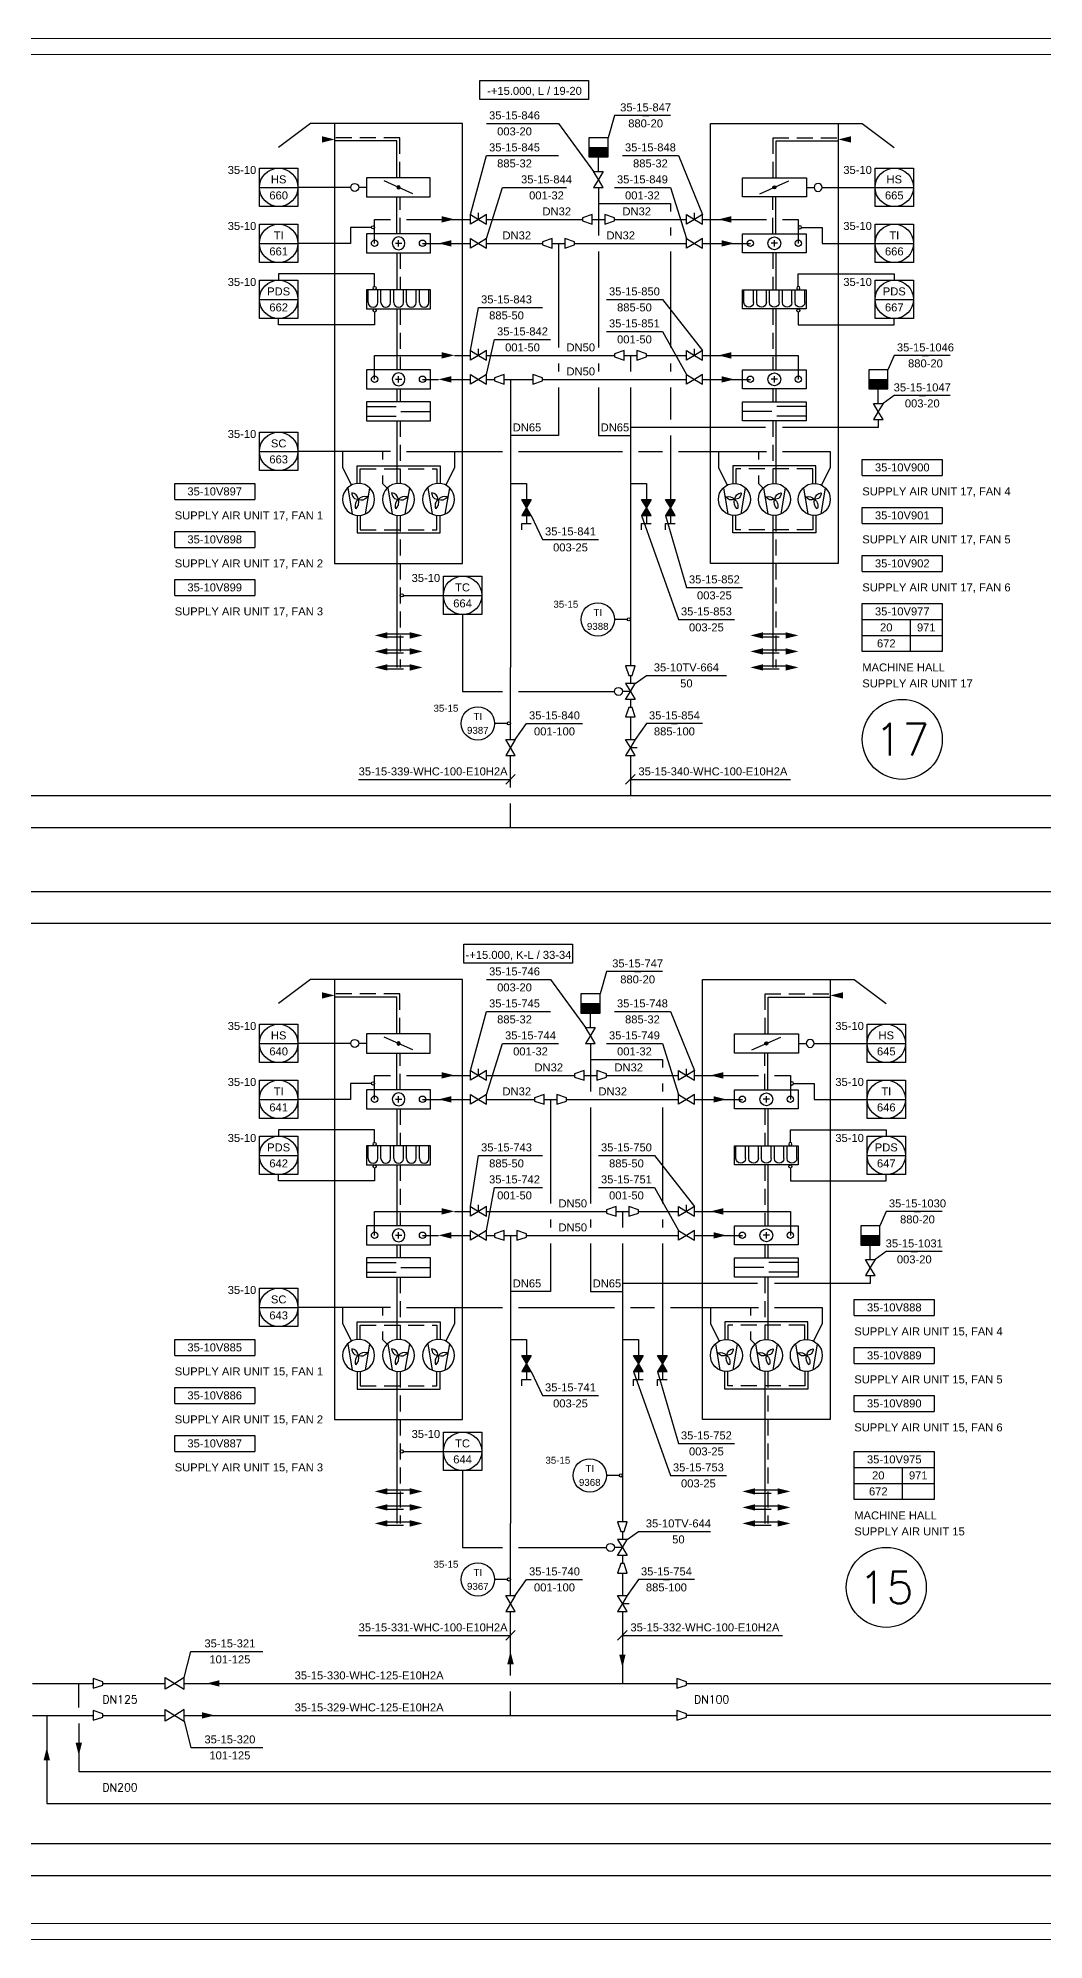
# Model space of a CAD drawing. Header units: millimetres. Extents: x 278 to 9444, y -5 to 599.
# Drawn here: x 5640 to 5954, y 0 to 594 of the extents above; entities that cross this region are included whole.
import ezdxf
from ezdxf.enums import TextEntityAlignment as Align

# ---------------------------------------------------------------- set-up
doc = ezdxf.new("R2010")
doc.units = ezdxf.units.MM
doc.header["$LTSCALE"] = 10
doc.header["$MEASUREMENT"] = 0
doc.linetypes.add('DASHED', pattern=[0.75, 0.5, -0.25])
for name, color, linetype in [('P-A-SHEET', 3, 'Continuous'), ('P-AIR', 7, 'Continuous'), ('P-CVPOS', 7, 'Continuous'), ('P-FAN_POS', 7, 'Continuous'), ('P-FITTINGS', 7, 'Continuous'), ('P-HEATING_WATER', 3, 'Continuous'), ('P-INSTRPOS', 7, 'Continuous'), ('P-INSTRPOS_TEXTS', 7, 'Continuous'), ('P-INSTRU', 7, 'Continuous'), ('P-LINEPOS', 7, 'Continuous'), ('P-OTHER', 7, 'Continuous'), ('P-PUMP_POS', 7, 'Continuous'), ('P-PUMPS', 7, 'Continuous'), ('P-SYMB', 7, 'Continuous'), ('P-TEXT', 7, 'Continuous'), ('P-UNIT', 7, 'Continuous'), ('P-VALVEPOS', 7, 'Continuous'), ('P-VENTS', 7, 'Continuous'), ('P-WATER', 3, 'Continuous')]:
    doc.layers.add(name, color=color, linetype=linetype)
doc.styles.add('ARIAL', font='arial.ttf')
doc.styles.add('ROMANS', font='ROMANS.SHX')

# ---------------------------------------------------------------- blocks, each defined once
blk = doc.blocks.new('P7A5102')
at = {"color": 0, "linetype": 'ByBlock'}
for p, q in [((3, 10), (-3, 10)), ((-3, 10), (-3, -10)), ((3, -10), (3, 10)), ((-1, 0), (1, 0)), ((0, 1), (0, -1)), ((-3, -10), (3, -10))]:
    blk.add_line(p, q, dxfattribs=at)
for start, end in [(90, 270), (270, 90)]:
    blk.add_arc((0, 0), 2, start, end, dxfattribs=at)
blk = doc.blocks.new('P7A5222')
at = {"color": 0, "linetype": 'ByBlock'}
for p, q in [((-1.5, 10), (-1.5, 0.77)), ((1.5, 10), (1.5, 0.77)), ((0, -0.74), (0, -10))]:
    blk.add_line(p, q, dxfattribs=at)
blk.add_lwpolyline([(-3, 10), (-3, -10), (3, -10), (3, 10)], close=True, dxfattribs=at)
blk = doc.blocks.new('P7A0214')
at = {"color": 0, "linetype": 'ByBlock'}
for p, q in [((-3.6, 3.4), (4.6, 2)), ((-3.6, -3.4), (4.6, -2))]:
    blk.add_line(p, q, dxfattribs=at)
blk.add_lwpolyline([(0, 5, 1), (0, -5, 1)], format="xyb", close=True, dxfattribs=at)
for centre, radius, start, end in [((1.93, 2), 2.83, 164.98288, 226.8997), ((-2.2, 0.83), 2.38, 337.75098, 53.61565), ((0.88, -2.55), 2.64, 39.79777, 109.4011), ((0.4, -2.57), 2.53, 99.09028, 170.90972), ((-2, -0.17), 2, 267.13759, 2.86241), ((2, 1.33), 2.44, 214.99202, 292.24902)]:
    blk.add_arc(centre, radius, start, end, dxfattribs=at)
blk = doc.blocks.new('P7A5202')
at = {"linetype": 'Continuous'}
h = blk.add_hatch(color=0, dxfattribs=at)
edge = h.paths.add_edge_path()
edge.add_arc((0, 0), 0.5, 270, 450)
edge.add_arc((0, 0), 0.5, 90, 270)
at = {"color": 0, "linetype": 'ByBlock'}
blk.add_line((-2, -4.5), (2, 4.5), dxfattribs=at)
blk.add_lwpolyline([(3, -9.92), (3, 10.08), (-3, 10.08), (-3, -9.92)], close=True, dxfattribs=at)
at = {"color": 0, "linetype": 'Continuous'}
for start, end in [(90, 270), (270, 90)]:
    blk.add_arc((0, 0), 0.5, start, end, dxfattribs=at)
blk = doc.blocks.new('P7A5106')
at = {"color": 0, "linetype": 'ByBlock'}
for p, q in [((3, 10), (-3, 10)), ((-3, 10), (-3, -10)), ((-1, 9.5), (3, 9.5)), ((-1, 6.5), (3, 6.5)), ((3, -10), (3, 10)), ((-1, 5.5), (3, 5.5)), ((-1, 2.5), (3, 2.5)), ((-1, 1.5), (3, 1.5)), ((-1, -1.5), (3, -1.5)), ((-1, -2.5), (3, -2.5)), ((-1, -5.5), (3, -5.5)), ((-3, -10), (3, -10)), ((-1, -6.5), (3, -6.5)), ((-1, -9.5), (3, -9.5))]:
    blk.add_line(p, q, dxfattribs=at)
for centre in [(-1, 8), (-1, 4), (-1, 0), (-1, -4), (-1, -8)]:
    blk.add_arc(centre, 1.5, 90, 270, dxfattribs=at)
blk = doc.blocks.new('P7A1305')
at = {"color": 0, "linetype": 'ByBlock'}
blk.add_solid([(-4, -1), (-4, 1), (0, 0)], dxfattribs=at)
blk = doc.blocks.new('P7A1210')
at = {"color": 0, "linetype": 'ByBlock'}
blk.add_lwpolyline([(-3, 1.5), (-3, -1.5), (0, -0.5), (0, 0.5)], close=True, dxfattribs=at)
blk = doc.blocks.new('P7A1100')
at = {"color": 0, "linetype": 'ByBlock'}
for points in [[(-3, -1.8), (-3, 1.8), (0, 0)], [(3, -1.8), (3, 1.8), (0, 0)]]:
    blk.add_lwpolyline(points, close=True, dxfattribs=at)
blk = doc.blocks.new('CVR4349')
at = {"color": 0, "linetype": 'Continuous'}
blk.add_lwpolyline([(-1.5, 4.5, -1), (1.5, 4.5, -1), (-1.5, 4.5)], format="xyb", close=True, dxfattribs=at)
blk.add_lwpolyline([(0, 0), (0, 3)], dxfattribs=at)
at = {"layer": 'P-VENTS', "color": 0, "linetype": 'Continuous'}
for points in [[(-3, -1.8), (-3, 1.8), (0, 0)], [(3, -1.8), (3, 1.8), (0, 0)]]:
    blk.add_lwpolyline(points, close=True, dxfattribs=at)
blk = doc.blocks.new('P7A1172')
at = {"color": 0, "linetype": 'ByBlock'}
blk.add_line((0, 0), (0, 2.5), dxfattribs=at)
for points in [[(-3, 1.8), (0, 0), (-3, -1.8)], [(0, 0), (3, -1.8), (3, 1.8)]]:
    blk.add_lwpolyline(points, close=True, dxfattribs=at)
blk = doc.blocks.new('P7A1208')
at = {"color": 0, "linetype": 'ByBlock'}
for p, q in [((-3, 0), (-3, -3)), ((3, -3), (3, 0)), ((-3, -3), (3, -3))]:
    blk.add_line(p, q, dxfattribs=at)
blk.add_lwpolyline([(3, 3), (-3, 3), (-3, 0), (3, 0)], close=True, dxfattribs=at)
blk.add_solid([(-3, 0), (3, 0), (-3, -3), (3, -3)], dxfattribs=at)
blk = doc.blocks.new('PRR4AF3')
h = blk.add_hatch(color=0)
h.dxf.hatch_style = 1
h.paths.add_polyline_path([(-3, -1.8), (-3, 1.8), (0, 0)])
h.paths.add_polyline_path([(3, -1.8), (3, 1.8), (0, 0)])
at = {"layer": 'P-VENTS', "color": 0, "linetype": 'Continuous'}
for points in [[(-3, -1.8), (-3, 1.8), (0, 0)], [(3, -1.8), (3, 1.8), (0, 0)]]:
    blk.add_lwpolyline(points, close=True, dxfattribs=at)
blk = doc.blocks.new('P7A1212')
at = {"color": 0, "linetype": 'ByBlock'}
for p, q in [((0, -1.5), (0, 1.5)), ((2, -1.5), (0, -1.5))]:
    blk.add_line(p, q, dxfattribs=at)
blk = doc.blocks.new('PPI_1204A')
at = {"color": 0, "linetype": 'ByBlock'}
for p, q in [((-6, -6), (-6, 6)), ((-6, 6), (6, 6)), ((6, 6), (6, -6)), ((-6, 0), (6, 0)), ((6, -6), (-6, -6))]:
    blk.add_line(p, q, dxfattribs=at)
blk.add_circle((0, 0), 6, dxfattribs=at)
blk = doc.blocks.new('PPI_0101B')
at = {"color": 0, "linetype": 'ByBlock'}
blk.add_line((0, 1), (0, 5), dxfattribs=at)
blk.add_circle((0, 0.5), 0.5, dxfattribs=at)
blk = doc.blocks.new('PPI_0900A')
at = {"color": 0, "linetype": 'ByBlock'}
blk.add_line((-1, 0), (1, 0), dxfattribs=at)
blk = doc.blocks.new('PPI_1200A')
at = {"color": 0, "linetype": 'ByBlock'}
blk.add_circle((0, 0), 6, dxfattribs=at)
blk = doc.blocks.new('PPI_1000A')
at = {"color": 0, "linetype": 'ByBlock'}
blk.add_line((-1, 0), (1, 0), dxfattribs=at)
blk = doc.blocks.new('PPI_1100A')
at = {"color": 0, "linetype": 'ByBlock'}
blk.add_line((0, 0), (2, 0), dxfattribs=at)
blk = doc.blocks.new('P7A1304')
at = {"color": 0, "linetype": 'ByBlock'}
blk.add_line((1.5, 1.5), (-1.5, -1.5), dxfattribs=at)
blk = doc.blocks.new('PPI_0601A-25')
at = {"color": 0, "linetype": 'ByBlock'}
for p, q in [((0, 0), (25, 0)), ((0, -15), (0, 0)), ((25, 0), (25, -15)), ((0, -5), (25, -5)), ((15, -5), (15, -15)), ((0, -10), (25, -10)), ((25, -15), (0, -15))]:
    blk.add_line(p, q, dxfattribs=at)
blk = doc.blocks.new('PPI_060AA-25')
at = {"color": 0, "linetype": 'ByBlock'}
for p, q in [((0, -5), (0, 0)), ((0, 0), (25, 0)), ((25, 0), (25, -5)), ((0, -5), (25, -5))]:
    blk.add_line(p, q, dxfattribs=at)

msp = doc.modelspace()

# ---------------------------------------------------------------- linework, layer by layer
at = {"layer": 'P-A-SHEET', "color": 7, "const_width": 0.35}
for points in [[(282.5, 0), (9438.5, 0), (9438.5, 594), (282.5, 594)], [(287.5, 5), (9433.5, 5), (9433.5, 589), (287.5, 589)]]:
    msp.add_lwpolyline(points, close=True, dxfattribs=at)
at = {"layer": 'P-AIR', "linetype": 'DASHED'}
for points in [[(5752.92, 550.5), (5752.92, 563), (5732.5, 563)], [(5869.58, 550.5), (5869.58, 563), (5890, 563)], [(5753, 533), (5753, 544.5)], [(5869.5, 533), (5869.5, 544.5)], [(5753, 527.04), (5753, 515.54)], [(5869.5, 527.04), (5869.5, 515.54)], [(5753, 509.54), (5753, 490.54)], [(5869.5, 509.54), (5869.5, 490.54)], [(5753, 484.54), (5753, 480.5)], [(5869.5, 484.54), (5869.5, 480.5)], [(5753, 474.5), (5753, 454.97)], [(5869.5, 474.5), (5869.5, 454.97)], [(5740.5, 455), (5740.5, 459.5), (5764.5, 459.5), (5764.5, 455)], [(5882, 455), (5882, 459.5), (5858, 459.5), (5858, 455)], [(5740.5, 445), (5740.5, 440.5), (5764.5, 440.5), (5764.5, 445)], [(5753, 445), (5753, 397.5)], [(5882, 445), (5882, 440.5), (5858, 440.5), (5858, 445)], [(5870.5, 445), (5870.5, 397.5)], [(5749, 407), (5756, 407)], [(5866.5, 407), (5873.5, 407)], [(5749, 402), (5756, 402)], [(5866.5, 402), (5873.5, 402)], [(5749, 397), (5756, 397)], [(5866.5, 397), (5873.5, 397)], [(5752.92, 283), (5752.92, 295.5), (5732.5, 295.5)], [(5867.08, 283), (5867.08, 295.5), (5887.5, 295.5)], [(5753, 265.5), (5753, 277)], [(5867, 265.5), (5867, 277)], [(5753, 259.54), (5753, 248.04)], [(5867, 259.54), (5867, 248.04)], [(5753, 242.04), (5753, 223.04)], [(5867, 242.04), (5867, 223.04)], [(5753, 217.04), (5753, 213)], [(5867, 217.04), (5867, 213)], [(5753, 207), (5753, 187.47)], [(5867, 207), (5867, 187.47)], [(5740.5, 187.5), (5740.5, 192), (5764.5, 192), (5764.5, 187.5)], [(5879.5, 187.5), (5879.5, 192), (5855.5, 192), (5855.5, 187.5)], [(5740.5, 177.5), (5740.5, 173), (5764.5, 173), (5764.5, 177.5)], [(5753, 177.5), (5753, 130)], [(5879.5, 177.5), (5879.5, 173), (5855.5, 173), (5855.5, 177.5)], [(5868, 177.5), (5868, 130)], [(5749, 139.5), (5756, 139.5)], [(5864, 139.5), (5871, 139.5)], [(5749, 134.5), (5756, 134.5)], [(5864, 134.5), (5871, 134.5)], [(5749, 129.5), (5756, 129.5)], [(5864, 129.5), (5871, 129.5)]]:
    msp.add_lwpolyline(points, dxfattribs=at)
at = {"layer": 'P-AIR'}
for points in [[(5751.92, 550.5), (5751.92, 562), (5732.5, 562)], [(5870.58, 550.5), (5870.58, 562), (5890, 562)], [(5752, 533), (5752, 544.5)], [(5870.5, 533), (5870.5, 544.5)], [(5752, 527.04), (5752, 515.54)], [(5870.5, 527.04), (5870.5, 515.54)], [(5752, 509.54), (5752, 490.54)], [(5870.5, 509.54), (5870.5, 490.54)], [(5752, 484.54), (5752, 480.5)], [(5870.5, 484.54), (5870.5, 480.5)], [(5752, 474.5), (5752, 454.97)], [(5870.5, 474.5), (5870.5, 454.97)], [(5739.5, 455), (5739.5, 460.5), (5765.5, 460.5), (5765.5, 455)], [(5883, 455), (5883, 460.5), (5857, 460.5), (5857, 455)], [(5739.5, 445), (5739.5, 439.5), (5765.5, 439.5), (5765.5, 445)], [(5752, 445), (5752, 397.5)], [(5883, 445), (5883, 439.5), (5857, 439.5), (5857, 445)], [(5869.5, 445), (5869.5, 397.5)], [(5749, 408), (5756, 408)], [(5866.5, 408), (5873.5, 408)], [(5749, 403), (5756, 403)], [(5866.5, 403), (5873.5, 403)], [(5749, 398), (5756, 398)], [(5866.5, 398), (5873.5, 398)], [(5751.92, 283), (5751.92, 294.5), (5732.5, 294.5)], [(5868.08, 283), (5868.08, 294.5), (5887.5, 294.5)], [(5752, 265.5), (5752, 277)], [(5868, 265.5), (5868, 277)], [(5752, 259.54), (5752, 248.04)], [(5868, 259.54), (5868, 248.04)], [(5752, 242.04), (5752, 223.04)], [(5868, 242.04), (5868, 223.04)], [(5752, 217.04), (5752, 213)], [(5868, 217.04), (5868, 213)], [(5752, 207), (5752, 187.47)], [(5868, 207), (5868, 187.47)], [(5739.5, 187.5), (5739.5, 193), (5765.5, 193), (5765.5, 187.5)], [(5880.5, 187.5), (5880.5, 193), (5854.5, 193), (5854.5, 187.5)], [(5739.5, 177.5), (5739.5, 172), (5765.5, 172), (5765.5, 177.5)], [(5752, 177.5), (5752, 130)], [(5880.5, 177.5), (5880.5, 172), (5854.5, 172), (5854.5, 177.5)], [(5867, 177.5), (5867, 130)], [(5749, 140.5), (5756, 140.5)], [(5864, 140.5), (5871, 140.5)], [(5749, 135.5), (5756, 135.5)], [(5864, 135.5), (5871, 135.5)], [(5749, 130.5), (5756, 130.5)], [(5864, 130.5), (5871, 130.5)]]:
    msp.add_lwpolyline(points, dxfattribs=at)
at = {"layer": 'P-CVPOS'}
for points in [[(5826.5, 392.5), (5830, 395), (5855, 395)], [(5824, 125), (5827.5, 127.5), (5850, 127.5)]]:
    msp.add_lwpolyline(points, dxfattribs=at)
at = {"layer": 'P-HEATING_WATER'}
for points in [[(5815, 552.5), (5815, 557.5)], [(5902.5, 480), (5902.5, 485)], [(5812.5, 285), (5812.5, 290)], [(5900, 212.5), (5900, 217.5)]]:
    msp.add_lwpolyline(points, dxfattribs=at)
at = {"layer": 'P-INSTRPOS'}
for points in [[(5737.5, 547.5), (5721, 547.5)], [(5885, 547.5), (5901.5, 547.5)], [(5740, 535), (5737.5, 535), (5737.5, 530), (5721, 530)], [(5882.5, 535), (5885, 535), (5885, 530), (5901.5, 530)], [(5745, 520.54), (5715, 520.54), (5715, 518.5)], [(5877.5, 520.54), (5907.5, 520.54), (5907.5, 518.5)], [(5745, 504.54), (5715, 504.54), (5715, 506.5)], [(5877.5, 504.54), (5907.5, 504.54), (5907.5, 506.5)], [(5750, 465), (5721, 465)], [(5757.5, 420), (5766.5, 420)], [(5772.5, 414), (5772.5, 390), (5785, 390)], [(5737.5, 280), (5721, 280)], [(5882.5, 280), (5899, 280)], [(5740, 267.5), (5737.5, 267.5), (5737.5, 262.5), (5721, 262.5)], [(5880, 267.5), (5882.5, 267.5), (5882.5, 262.5), (5899, 262.5)], [(5745, 253.04), (5715, 253.04), (5715, 251)], [(5875, 253.04), (5905, 253.04), (5905, 251)], [(5745, 237.04), (5715, 237.04), (5715, 239)], [(5875, 237.04), (5905, 237.04), (5905, 239)], [(5750, 197.5), (5721, 197.5)], [(5757.5, 152.5), (5766.5, 152.5)], [(5772.5, 146.5), (5772.5, 122.5), (5785, 122.5)]]:
    msp.add_lwpolyline(points, dxfattribs=at)
at = {"layer": 'P-INSTRU'}
for centre in [(5745, 530.04), (5760, 530.04), (5862.5, 530.04), (5877.5, 530.04), (5745, 487.54), (5760, 487.54), (5862.5, 487.54), (5877.5, 487.54), (5745, 262.54), (5760, 262.54), (5860, 262.54), (5875, 262.54), (5745, 220.04), (5760, 220.04), (5860, 220.04), (5875, 220.04)]:
    msp.add_circle(centre, 1, dxfattribs=at)
at = {"layer": 'P-OTHER'}
for points in [[(5777.89, 580.93), (5811.93, 580.93), (5811.93, 575), (5777.89, 575), (5777.89, 580.93)], [(5780, 567.5), (5802.5, 567.5), (5813.5, 552.5)], [(5837.5, 570), (5820, 570), (5818, 563)], [(5822.5, 557.5), (5840, 557.5), (5847.5, 539)], [(5820, 547.5), (5837.5, 547.5), (5842.5, 531.5)], [(5817.5, 512.5), (5835, 512.5), (5847.5, 496.5)], [(5817.5, 502.5), (5835, 502.5), (5842.5, 489)], [(5925, 495), (5907.5, 495), (5905.5, 490.5)], [(5925, 482.5), (5907.5, 482.5), (5904, 480)], [(5735, 465), (5735, 460), (5737.76, 454.47)], [(5747.5, 465), (5747.5, 462.5)], [(5755, 465), (5770, 465), (5770, 460), (5767.24, 454.47)], [(5755, 465), (5785, 465)], [(5790, 465), (5822.5, 465)], [(5827.5, 465), (5835, 465)], [(5840, 465), (5867.5, 465)], [(5852.5, 465), (5852.5, 460), (5855.26, 454.47)], [(5865, 465), (5865, 462.5)], [(5872.5, 465), (5887.5, 465), (5887.5, 460), (5884.74, 454.47)], [(5747.5, 457.5), (5747.5, 455), (5748.96, 453.54)], [(5865, 457.5), (5865, 455), (5866.46, 453.54)], [(5790, 390), (5820, 390)], [(5847.5, 380), (5830, 380), (5826.5, 375)], [(5740, 362.5), (5787.5, 362.5)], [(5825, 362.5), (5875, 362.5)], [(5772.89, 311.04), (5806.93, 311.04), (5806.93, 305.11), (5772.89, 305.11), (5772.89, 311.04)], [(5780, 300), (5800, 300), (5811, 285)], [(5835, 302.5), (5817.5, 302.5), (5815.5, 295.5)], [(5820, 290), (5837.5, 290), (5845, 271.5)], [(5817.5, 280), (5835, 280), (5840, 264)], [(5815, 245), (5832.5, 245), (5845, 229)], [(5815, 235), (5832.5, 235), (5840, 221.5)], [(5922.5, 227.5), (5905, 227.5), (5903, 223)], [(5922.5, 215), (5905, 215), (5901.5, 212.5)], [(5735, 197.5), (5735, 192.5), (5737.76, 186.97)], [(5747.5, 197.5), (5747.5, 195)], [(5755, 197.5), (5770, 197.5), (5770, 192.5), (5767.24, 186.97)], [(5755, 197.5), (5785, 197.5)], [(5790, 197.5), (5820, 197.5)], [(5825, 197.5), (5832.5, 197.5)], [(5837.5, 197.5), (5865, 197.5)], [(5850, 197.5), (5850, 192.5), (5852.76, 186.97)], [(5862.5, 197.5), (5862.5, 195)], [(5870, 197.5), (5885, 197.5), (5885, 192.5), (5882.24, 186.97)], [(5747.5, 190), (5747.5, 187.5), (5748.96, 186.04)], [(5862.5, 190), (5862.5, 187.5), (5863.96, 186.04)], [(5790, 122.5), (5817.5, 122.5)], [(5845, 112.5), (5827.5, 112.5), (5824, 107.5)], [(5740, 95), (5787.5, 95)], [(5822.5, 95), (5872.5, 95)]]:
    msp.add_lwpolyline(points, dxfattribs=at)
at = {"layer": 'P-OTHER', "color": 0, "linetype": 'Continuous'}
for points in [[(5738.8, 546.25, -1), (5738.8, 548.75, -1), (5738.8, 546.25)], [(5883.7, 546.25, 1), (5883.7, 548.75, 1), (5883.7, 546.25)], [(5738.8, 278.75, -1), (5738.8, 281.25, -1), (5738.8, 278.75)], [(5881.2, 278.75, 1), (5881.2, 281.25, 1), (5881.2, 278.75)]]:
    msp.add_lwpolyline(points, format="xyb", close=True, dxfattribs=at)
for points in [[(5742.42, 547.5), (5740.05, 547.5)], [(5880.08, 547.5), (5882.45, 547.5)], [(5742.42, 280), (5740.05, 280)], [(5877.58, 280), (5879.95, 280)]]:
    msp.add_lwpolyline(points, dxfattribs=at)
at = {"layer": 'P-OTHER'}
for centre in [(5910, 375), (5905, 110)]:
    msp.add_circle(centre, 12.5, dxfattribs=at)
at = {"layer": 'P-UNIT'}
for points in [[(5732.5, 567.5), (5725, 567.5), (5715, 560)], [(5890, 567.5), (5897.5, 567.5), (5907.5, 560)], [(5732.5, 300), (5725, 300), (5715, 292.5)], [(5887.5, 300), (5895, 300), (5905, 292.5)]]:
    msp.add_lwpolyline(points, dxfattribs=at)
for points in [[(5772.5, 430), (5772.5, 567.5), (5732.5, 567.5), (5732.5, 430)], [(5850, 430), (5850, 567.5), (5890, 567.5), (5890, 430)], [(5772.5, 162.5), (5772.5, 300), (5732.5, 300), (5732.5, 162.5)], [(5847.5, 162.5), (5847.5, 300), (5887.5, 300), (5887.5, 162.5)]]:
    msp.add_lwpolyline(points, close=True, dxfattribs=at)
at = {"layer": 'P-VALVEPOS'}
for points in [[(5775, 539), (5780, 557.5), (5802.5, 557.5)], [(5780, 531.5), (5785, 547.5), (5805, 547.5)], [(5775, 496.5), (5777.5, 510), (5797.5, 510)], [(5780, 489), (5782.5, 500), (5800, 500)], [(5794, 445), (5797.5, 437.5), (5815, 437.5)], [(5828.5, 445), (5840, 412.5), (5857.5, 412.5)], [(5836, 445), (5842.5, 422.5), (5860, 422.5)], [(5789, 375), (5792.5, 380), (5810, 380)], [(5775, 271.5), (5780, 290), (5800, 290)], [(5780, 264), (5785, 280), (5802.5, 280)], [(5775, 229), (5777.5, 245), (5797.5, 245)], [(5780, 221.5), (5782.5, 235), (5797.5, 235)], [(5794, 177.5), (5797.5, 170), (5815, 170)], [(5826, 177.5), (5837.5, 145), (5855, 145)], [(5833.5, 177.5), (5840, 155), (5857.5, 155)], [(5789, 107.5), (5792.5, 112.5), (5810, 112.5)], [(5685.5, 81.8), (5687.5, 90), (5710, 90)], [(5685.5, 68.2), (5687.5, 60), (5710, 60)]]:
    msp.add_lwpolyline(points, dxfattribs=at)
at = {"layer": 'P-WATER'}
for points in [[(5815, 547.5), (5815, 537.5)], [(5815, 542.5), (5837.5, 542.5), (5837.5, 540)], [(5745, 530), (5745, 537.5), (5750, 537.5)], [(5755, 537.5), (5775, 537.5)], [(5780, 537.5), (5810, 537.5)], [(5813, 537.5), (5817, 537.5)], [(5815, 537.5), (5815, 532.5)], [(5820, 537.5), (5842.5, 537.5)], [(5837.5, 535), (5837.5, 532.5)], [(5847.5, 537.5), (5867.5, 537.5)], [(5872.5, 537.5), (5877.5, 537.5), (5877.5, 530)], [(5760, 530), (5775, 530)], [(5780, 530), (5797.5, 530)], [(5800.5, 530), (5804.5, 530)], [(5802.5, 530), (5802.5, 497.5)], [(5807.5, 530), (5842.5, 530)], [(5847.5, 530), (5862.5, 530)], [(5815, 527.5), (5815, 497.5)], [(5837.5, 527.5), (5837.5, 497.5)], [(5745, 487.5), (5745, 495), (5766, 495)], [(5770, 495), (5775, 495)], [(5780, 495), (5820, 495)], [(5823, 495), (5827, 495)], [(5825, 495), (5825, 490)], [(5830, 495), (5842.5, 495)], [(5847.5, 495), (5877.5, 495), (5877.5, 487.5)], [(5760, 487.5), (5765, 487.5)], [(5769, 487.5), (5775, 487.5)], [(5780, 487.5), (5782.5, 487.5)], [(5785.5, 487.5), (5794.5, 487.5)], [(5787.5, 487.5), (5787.5, 397.5)], [(5797.5, 487.5), (5842.5, 487.5)], [(5802.5, 492.5), (5802.5, 490)], [(5815, 492.5), (5815, 490)], [(5837.5, 492.5), (5837.5, 490)], [(5847.5, 487.5), (5862.5, 487.5)], [(5802.5, 485), (5802.5, 470)], [(5815, 485), (5815, 470)], [(5825, 485), (5825, 470)], [(5837.5, 485), (5837.5, 475)], [(5802.5, 470), (5787.5, 470)], [(5815, 470), (5825, 470)], [(5867.26, 472.5), (5825, 472.5)], [(5825, 470), (5825, 398)], [(5837.5, 470), (5837.5, 450)], [(5902.5, 475), (5902.5, 472.5), (5872.5, 472.5)], [(5787.5, 455), (5792.5, 455), (5792.5, 450)], [(5825, 455), (5830, 455), (5830, 450)], [(5792.5, 445), (5792.5, 442.5)], [(5830, 445), (5830, 442.5)], [(5837.5, 445), (5837.5, 442.5)], [(5787.5, 375), (5787.5, 397.5)], [(5825, 395), (5825, 392.5)], [(5825, 387.5), (5825, 385)], [(5825, 382), (5825, 375)], [(5787.5, 360), (5787.5, 370)], [(5825, 370), (5825, 357.5)], [(5468, 357.5), (6090, 357.5)], [(5787.5, 347.5), (5787.5, 355)], [(5468, 347.5), (6090, 347.5)], [(5017.5, 327.5), (6620, 327.5)], [(6620, 317.5), (5007.5, 317.5)], [(5812.5, 280), (5812.5, 270)], [(5812.5, 275), (5835, 275), (5835, 272.5)], [(5745, 262.5), (5745, 270), (5750, 270)], [(5755, 270), (5775, 270)], [(5780, 270), (5807.5, 270)], [(5810.5, 270), (5814.5, 270)], [(5812.5, 270), (5812.5, 265)], [(5817.5, 270), (5840, 270)], [(5835, 267.5), (5835, 265)], [(5845, 270), (5865, 270)], [(5870, 270), (5875, 270), (5875, 262.5)], [(5760, 262.5), (5775, 262.5)], [(5780, 262.5), (5795, 262.5)], [(5798, 262.5), (5802, 262.5)], [(5800, 262.5), (5800, 230)], [(5805, 262.5), (5840, 262.5)], [(5845, 262.5), (5860, 262.5)], [(5812.5, 260), (5812.5, 230)], [(5835, 260), (5835, 230)], [(5745, 220), (5745, 227.5), (5766, 227.5)], [(5770, 227.5), (5775, 227.5)], [(5780, 227.5), (5817.5, 227.5)], [(5820.5, 227.5), (5824.5, 227.5)], [(5822.5, 227.5), (5822.5, 222.5)], [(5827.5, 227.5), (5840, 227.5)], [(5845, 227.5), (5875, 227.5), (5875, 220)], [(5760, 220), (5765, 220)], [(5769, 220), (5775, 220)], [(5780, 220), (5782.5, 220)], [(5785.5, 220), (5789.5, 220)], [(5787.5, 220), (5787.5, 130)], [(5792.5, 220), (5840, 220)], [(5800, 225), (5800, 222.5)], [(5812.5, 225), (5812.5, 222.5)], [(5835, 225), (5835, 222.5)], [(5845, 220), (5860, 220)], [(5800, 217.5), (5800, 202.5)], [(5812.5, 217.5), (5812.5, 202.5)], [(5822.5, 217.5), (5822.5, 202.5)], [(5835, 217.5), (5835, 182.5)], [(5800, 202.5), (5787.5, 202.5)], [(5812.5, 202.5), (5822.5, 202.5)], [(5864.76, 205), (5822.5, 205)], [(5822.5, 202.5), (5822.5, 130.5)], [(5900, 207.5), (5900, 205), (5870, 205)], [(5787.5, 187.5), (5792.5, 187.5), (5792.5, 182.5)], [(5822.5, 187.5), (5827.5, 187.5), (5827.5, 182.5)], [(5792.5, 177.5), (5792.5, 175)], [(5827.5, 177.5), (5827.5, 175)], [(5835, 177.5), (5835, 175)], [(5787.5, 107.5), (5787.5, 130)], [(5822.5, 127.5), (5822.5, 125)], [(5822.5, 120), (5822.5, 117.5)], [(5652.5, 67.5), (5652.5, 52.5), (6290, 52.5), (6290, 117.5), (6455, 117.5)], [(5822.5, 114.5), (5822.5, 107.5)], [(5642.5, 70), (5642.5, 42.5), (6300, 42.5), (6300, 107.5), (6455, 107.5)], [(5787.5, 82.5), (5787.5, 102.5)], [(5822.5, 102.5), (5822.5, 80)], [(5842.5, 80), (6140, 80), (6140, 102.5)], [(3398, 20), (6805, 20), (6805, 88.7)], [(5638, 80), (5657, 80)], [(5652.5, 72.5), (5652.5, 77.5), (5652.5, 80)], [(5660, 80), (5670, 80)], [(5669, 80), (5679.5, 80)], [(5685.5, 80), (5839.5, 80)], [(5787.5, 70), (5787.5, 77.5)], [(6105, 77.5), (6105, 70), (5842.5, 70)], [(5638, 70), (5657, 70)], [(5660, 70), (5668.5, 70)], [(5662.5, 70), (5679.5, 70)], [(5685.5, 70), (5839.5, 70)], [(3398, 30), (6788.5, 30)]]:
    msp.add_lwpolyline(points, dxfattribs=at)

# ---------------------------------------------------------------- block references
at = {"layer": 'P-CVPOS', "color": 140}
for p in [(5842.5, 395), (5840, 127.5)]:
    msp.add_blockref('PPI_1000A', p, dxfattribs=at)
at = {"layer": 'P-FAN_POS', "color": 140}
for name, p in [('PPI_060AA-25', (5897.5, 462.5)), ('PPI_060AA-25', (5682.5, 455)), ('PPI_060AA-25', (5897.5, 447.5)), ('PPI_060AA-25', (5682.5, 440)), ('PPI_060AA-25', (5897.5, 432.5)), ('PPI_060AA-25', (5682.5, 425)), ('PPI_0601A-25', (5897.5, 417.5)), ('PPI_060AA-25', (5895, 200)), ('PPI_060AA-25', (5682.5, 187.5)), ('PPI_060AA-25', (5895, 185)), ('PPI_060AA-25', (5682.5, 172.5)), ('PPI_060AA-25', (5895, 170)), ('PPI_060AA-25', (5682.5, 157.5)), ('PPI_0601A-25', (5895, 152.5))]:
    msp.add_blockref(name, p, dxfattribs=at)
at = {"layer": 'P-FITTINGS'}
for p, rotation in [((5810, 537.5), 180), ((5797.5, 530), 180), ((5820, 495), 180), ((5782.5, 487.5), 180), ((5782.5, 487.5), 180), ((5825, 395), 270), ((5825, 385), 89.99999999999999), ((5807.5, 270), 180), ((5795, 262.5), 180), ((5817.5, 227.5), 180), ((5782.5, 220), 180), ((5782.5, 220), 180), ((5822.5, 127.5), 270), ((5822.5, 117.5), 89.99999999999999)]:
    msp.add_blockref('P7A1210', p, dxfattribs=dict(at, rotation=rotation))
for p in [(5820, 537.5), (5807.5, 530), (5830, 495), (5797.5, 487.5), (5797.5, 487.5), (5817.5, 270), (5805, 262.5), (5827.5, 227.5), (5792.5, 220), (5792.5, 220), (5660, 80), (5842.5, 80), (5660, 70), (5842.5, 70)]:
    msp.add_blockref('P7A1210', p, dxfattribs=at)
at = {"layer": 'P-INSTRPOS', "color": 140}
for p in [(5715, 547.5), (5907.5, 547.5), (5715, 530), (5907.5, 530), (5715, 512.5), (5907.5, 512.5), (5715, 465), (5772.5, 420), (5715, 280), (5905, 280), (5715, 262.5), (5905, 262.5), (5715, 245), (5905, 245), (5715, 197.5), (5772.5, 152.5)]:
    msp.add_blockref('PPI_1204A', p, dxfattribs=at)
at = {"layer": 'P-INSTRPOS', "color": 140, "xscale": 0.87, "yscale": 0.87, "zscale": 0.87}
for p in [(5814.78, 412.5), (5777.28, 380), (5812.28, 145), (5777.28, 112.5)]:
    msp.add_blockref('PPI_1200A', p, dxfattribs=at)
at = {"layer": 'P-INSTRU', "color": 140}
for p, rotation in [((5745, 535), 90), ((5745, 509.54), 180), ((5877.5, 509.54), 180), ((5753, 420), 270), ((5825, 412.5), 90), ((5787.5, 380), 90), ((5745, 267.5), 90), ((5745, 242.04), 180), ((5875, 242.04), 180), ((5753, 152.5), 270), ((5822.5, 145), 90), ((5787.5, 112.5), 90)]:
    msp.add_blockref('PPI_0101B', p, dxfattribs=dict(at, rotation=rotation))
at = {"layer": 'P-INSTRU', "color": 140, "xscale": -1, "rotation": 270}
for p in [(5877.5, 535), (5875, 267.5)]:
    msp.add_blockref('PPI_0101B', p, dxfattribs=at)
at = {"layer": 'P-INSTRU', "color": 140}
for p in [(5745, 515.54), (5745, 248.04)]:
    msp.add_blockref('PPI_0101B', p, dxfattribs=at)
at = {"layer": 'P-INSTRU', "color": 140, "xscale": -1}
for p in [(5877.5, 515.54), (5875, 248.04)]:
    msp.add_blockref('PPI_0101B', p, dxfattribs=at)
at = {"layer": 'P-LINEPOS', "color": 140}
for p in [(5740, 362.5), (5827.5, 362.5), (5740, 95), (5825, 95), (5720, 80), (5720, 70)]:
    msp.add_blockref('PPI_1100A', p, dxfattribs=at)
at = {"layer": 'P-PUMPS', "rotation": 270}
for p in [(5740, 450), (5752.5, 450), (5765, 450), (5740, 182.5), (5752.5, 182.5), (5765, 182.5)]:
    msp.add_blockref('P7A0214', p, dxfattribs=at)
at = {"layer": 'P-PUMPS', "xscale": -1}
for p, rotation in [((5857.5, 450), 89.99999999999999), ((5870, 450), 89.99999999999999), ((5882.5, 450), 89.99999999999999), ((5855, 182.5), 89.99999999999993), ((5867.5, 182.5), 89.99999999999993), ((5880, 182.5), 89.99999999999993)]:
    msp.add_blockref('P7A0214', p, dxfattribs=dict(at, rotation=rotation))
at = {"layer": 'P-SYMB'}
for name, p in [('P7A1305', (5732.5, 562.5)), ('P7A1208', (5815, 560)), ('P7A1305', (5770, 537.5)), ('P7A1305', (5770, 495)), ('P7A1208', (5902.5, 487.5)), ('P7A1305', (5760, 407.5)), ('P7A1305', (5877.5, 407.5)), ('P7A1305', (5760, 402.5)), ('P7A1305', (5760, 397.5)), ('P7A1305', (5877.5, 402.5)), ('P7A1305', (5877.5, 397.5)), ('P7A1304', (5787.5, 362.5)), ('P7A1304', (5825, 362.5)), ('P7A1305', (5732.5, 295)), ('P7A1208', (5812.5, 292.5)), ('P7A1305', (5770, 270)), ('P7A1305', (5770, 227.5)), ('P7A1208', (5900, 220)), ('P7A1305', (5760, 140)), ('P7A1305', (5875, 140)), ('P7A1305', (5760, 135)), ('P7A1305', (5760, 130)), ('P7A1305', (5875, 135)), ('P7A1305', (5875, 130)), ('P7A1304', (5787.5, 95)), ('P7A1304', (5822.5, 95)), ('P7A1305', (5695, 70))]:
    msp.add_blockref(name, p, dxfattribs=at)
at = {"layer": 'P-SYMB', "xscale": -1}
for p in [(5890, 562.5), (5852.5, 537.5), (5852.5, 495), (5887.5, 295), (5850, 270), (5850, 227.5)]:
    msp.add_blockref('P7A1305', p, dxfattribs=at)
at = {"layer": 'P-SYMB'}
for name, p, rotation in [('P7A5202', (5752.5, 547.5), 90), ('P7A5102', (5752.5, 530.04), 90), ('P7A1305', (5765, 530), 180), ('P7A5106', (5752.5, 512.54), 90), ('P7A5102', (5752.5, 487.54), 90), ('P7A1305', (5765, 487.5), 180), ('P7A5222', (5752.5, 477.5), 90), ('P7A1212', (5792.5, 442.5), 270), ('P7A1212', (5830, 442.5), 270), ('P7A1212', (5837.5, 442.5), 270), ('P7A1305', (5745, 407.5), 180), ('P7A1305', (5862.5, 407.5), 180), ('P7A1305', (5745, 402.5), 180), ('P7A1305', (5745, 397.5), 180), ('P7A1305', (5862.5, 402.5), 180), ('P7A1305', (5862.5, 397.5), 180), ('P7A5202', (5752.5, 280), 90), ('P7A5102', (5752.5, 262.54), 90), ('P7A1305', (5765, 262.5), 180), ('P7A5106', (5752.5, 245.04), 90), ('P7A5102', (5752.5, 220.04), 90), ('P7A1305', (5765, 220), 180), ('P7A5222', (5752.5, 210), 90), ('P7A1212', (5792.5, 175), 270), ('P7A1212', (5827.5, 175), 270), ('P7A1212', (5835, 175), 270), ('P7A1305', (5745, 140), 180), ('P7A1305', (5860, 140), 180), ('P7A1305', (5745, 135), 180), ('P7A1305', (5745, 130), 180), ('P7A1305', (5860, 135), 180), ('P7A1305', (5860, 130), 180), ('P7A1305', (5787.5, 90), 90), ('P7A1305', (5822.5, 85), 270), ('P7A1305', (5692.5, 80), 180), ('P7A1305', (5642.5, 60), 90), ('P7A1305', (5652.5, 57.5), 270)]:
    msp.add_blockref(name, p, dxfattribs=dict(at, rotation=rotation))
at = {"layer": 'P-SYMB', "xscale": -1}
for name, p, rotation in [('P7A5202', (5870, 547.5), 270), ('P7A1305', (5857.5, 530), 180), ('P7A5102', (5870, 530.04), 270), ('P7A5106', (5870, 512.54), 270), ('P7A1305', (5857.5, 487.5), 180), ('P7A5102', (5870, 487.54), 270), ('P7A5222', (5870, 477.5), 270), ('P7A5202', (5867.5, 280), 270), ('P7A1305', (5855, 262.5), 180), ('P7A5102', (5867.5, 262.54), 270), ('P7A5106', (5867.5, 245.04), 270), ('P7A1305', (5855, 220), 180), ('P7A5102', (5867.5, 220.04), 270), ('P7A5222', (5867.5, 210), 270)]:
    msp.add_blockref(name, p, dxfattribs=dict(at, rotation=rotation))
at = {"layer": 'P-VALVEPOS', "color": 140}
for p in [(5788.75, 567.5), (5829.75, 570), (5788.75, 557.5), (5831.25, 557.5), (5798.75, 547.5), (5828.75, 547.5), (5826.25, 512.5), (5786.25, 510), (5791.25, 500), (5826.25, 502.5), (5917.25, 495), (5916.25, 482.5), (5806.25, 437.5), (5851.25, 422.5), (5848.75, 412.5), (5801.25, 380), (5838.75, 380), (5788.75, 300), (5827.25, 302.5), (5788.75, 290), (5828.75, 290), (5793.75, 280), (5826.25, 280), (5786.25, 245), (5823.75, 245), (5788.75, 235), (5823.75, 235), (5914.75, 227.5), (5913.75, 215), (5806.25, 170), (5848.75, 155), (5846.25, 145), (5801.25, 112.5), (5836.25, 112.5), (5699.75, 60)]:
    msp.add_blockref('PPI_0900A', p, dxfattribs=at)
at = {"layer": 'P-VALVEPOS', "color": 140, "xscale": -1, "rotation": 180}
msp.add_blockref('PPI_0900A', (5699.75, 90), dxfattribs=at)
at = {"layer": 'P-VENTS'}
for name, p, xscale, yscale, zscale, rotation in [('P7A1100', (5815, 550), 0.8333333333333144, 0.8333333333333144, 0.8333333333333144, 270), ('P7A1100', (5902.5, 477.5), 0.8333333333333144, 0.8333333333333144, 0.8333333333333144, 270), ('PRR4AF3', (5792.5, 447.5), 0.8333333333339399, 0.8333333333339399, 0.8333333333339399, 270), ('PRR4AF3', (5830, 447.5), 0.8333333333339399, 0.8333333333339399, 0.8333333333339399, 270), ('PRR4AF3', (5837.5, 447.5), 0.8333333333339399, 0.8333333333339399, 0.8333333333339399, 270), ('CVR4349', (5825, 390), 0.8333333333339399, 0.8333333333339399, 0.8333333333339399, 89.99999999999999), ('P7A1100', (5787.5, 372.5), 0.8333333333339399, 0.8333333333339399, 0.8333333333339399, 270), ('P7A1172', (5825, 372.5), 0.8333333333339399, 0.8333333333339399, 0.8333333333339399, 270), ('P7A1100', (5812.5, 282.5), 0.8333333333333144, 0.8333333333333144, 0.8333333333333144, 270), ('P7A1100', (5900, 210), 0.8333333333333144, 0.8333333333333144, 0.8333333333333144, 270), ('PRR4AF3', (5792.5, 180), 0.8333333333339399, 0.8333333333339399, 0.8333333333339399, 270), ('PRR4AF3', (5827.5, 180), 0.8333333333339399, 0.8333333333339399, 0.8333333333339399, 270), ('PRR4AF3', (5835, 180), 0.8333333333339399, 0.8333333333339399, 0.8333333333339399, 270), ('CVR4349', (5822.5, 122.5), 0.8333333333339399, 0.8333333333339399, 0.8333333333339399, 89.99999999999999), ('P7A1100', (5787.5, 105), 0.8333333333339399, 0.8333333333339399, 0.8333333333339399, 270), ('P7A1172', (5822.5, 105), 0.8333333333339399, 0.8333333333339399, 0.8333333333339399, 270)]:
    msp.add_blockref(name, p, dxfattribs=dict(at, xscale=xscale, yscale=yscale, zscale=zscale, rotation=rotation))
at = {"layer": 'P-VENTS', "xscale": 0.8333333333339399, "yscale": 0.8333333333339399, "zscale": 0.8333333333339399}
for name, p in [('P7A1172', (5777.5, 537.5)), ('P7A1172', (5845, 537.5)), ('P7A1100', (5777.5, 530)), ('P7A1100', (5845, 530)), ('P7A1172', (5777.5, 495)), ('P7A1172', (5845, 495)), ('P7A1100', (5777.5, 487.5)), ('P7A1100', (5845, 487.5)), ('P7A1172', (5777.5, 270)), ('P7A1172', (5842.5, 270)), ('P7A1100', (5777.5, 262.5)), ('P7A1100', (5842.5, 262.5)), ('P7A1172', (5777.5, 227.5)), ('P7A1172', (5842.5, 227.5)), ('P7A1100', (5777.5, 220)), ('P7A1100', (5842.5, 220))]:
    msp.add_blockref(name, p, dxfattribs=at)
at = {"layer": 'P-VENTS'}
for p in [(5682.5, 80), (5682.5, 70)]:
    msp.add_blockref('P7A1100', p, dxfattribs=at)

# ---------------------------------------------------------------- texts
at = {"layer": 'P-CVPOS', "color": 140, "style": 'ARIAL'}
for s, p in [('35-10TV-664', (5842.5, 397.5)), ('50', (5842.5, 392.5)), ('35-10TV-644', (5840, 130)), ('50', (5840, 125))]:
    msp.add_text(s, height=2.5, dxfattribs=at).set_placement(p, align=Align.MIDDLE)
at = {"layer": 'P-FAN_POS', "color": 140, "style": 'ARIAL'}
for s, p in [('35-10V900', (5910, 460)), ('35-10V897', (5695, 452.5)), ('35-10V901', (5910, 445)), ('35-10V898', (5695, 437.5)), ('35-10V902', (5910, 430)), ('35-10V899', (5695, 422.5)), ('35-10V977', (5910, 415)), ('20', (5905, 410)), ('971', (5917.5, 410)), ('672', (5905, 405)), ('35-10V888', (5907.5, 197.5)), ('35-10V885', (5695, 185)), ('35-10V889', (5907.5, 182.5)), ('35-10V886', (5695, 170)), ('35-10V890', (5907.5, 167.5)), ('35-10V887', (5695, 155)), ('35-10V975', (5907.5, 150)), ('20', (5902.5, 145)), ('971', (5915, 145)), ('672', (5902.5, 140))]:
    msp.add_text(s, height=2.5, dxfattribs=at).set_placement(p, align=Align.MIDDLE)
for s, p in [('SUPPLY AIR UNIT 17, FAN 4', (5897.5, 452.5)), ('SUPPLY AIR UNIT 17, FAN 1', (5682.5, 445)), ('SUPPLY AIR UNIT 17, FAN 5', (5897.5, 437.5)), ('SUPPLY AIR UNIT 17, FAN 2', (5682.5, 430)), ('SUPPLY AIR UNIT 17, FAN 6', (5897.5, 422.5)), ('SUPPLY AIR UNIT 17, FAN 3', (5682.5, 415)), ('MACHINE HALL', (5897.5, 397.5)), ('SUPPLY AIR UNIT 17', (5897.5, 392.5)), ('SUPPLY AIR UNIT 15, FAN 4', (5895, 190)), ('SUPPLY AIR UNIT 15, FAN 1', (5682.5, 177.5)), ('SUPPLY AIR UNIT 15, FAN 5', (5895, 175)), ('SUPPLY AIR UNIT 15, FAN 2', (5682.5, 162.5)), ('SUPPLY AIR UNIT 15, FAN 6', (5895, 160)), ('SUPPLY AIR UNIT 15, FAN 3', (5682.5, 147.5)), ('MACHINE HALL', (5895, 132.5)), ('SUPPLY AIR UNIT 15', (5895, 127.5))]:
    msp.add_text(s, height=2.5, dxfattribs=at).set_placement(p, align=Align.MIDDLE_LEFT)
at = {"layer": 'P-INSTRPOS_TEXTS', "style": 'ARIAL'}
for s, height, p in [('35-10', 2.5, (5708, 551.7)), ('35-10', 2.5, (5900.5, 551.7)), ('35-10', 2.5, (5708, 534.2)), ('35-10', 2.5, (5900.5, 534.2)), ('35-10', 2.5, (5708, 516.7)), ('35-10', 2.5, (5900.5, 516.7)), ('35-10', 2.5, (5708, 469.2)), ('35-10', 2.5, (5765.5, 424.2)), ('35-15', 2.175, (5808.69, 416.15)), ('35-15', 2.175, (5771.19, 383.65)), ('35-10', 2.5, (5708, 284.2)), ('35-10', 2.5, (5898, 284.2)), ('35-10', 2.5, (5708, 266.7)), ('35-10', 2.5, (5898, 266.7)), ('35-10', 2.5, (5708, 249.2)), ('35-10', 2.5, (5898, 249.2)), ('35-10', 2.5, (5708, 201.7)), ('35-10', 2.5, (5765.5, 156.7)), ('35-15', 2.175, (5806.19, 148.65)), ('35-15', 2.175, (5771.19, 116.15))]:
    msp.add_text(s, height=height, dxfattribs=at).set_placement(p, align=Align.RIGHT)
for s, height, p in [('HS', 2.5, (5715, 550)), ('HS', 2.5, (5907.5, 550)), ('660', 2.5, (5715, 545)), ('665', 2.5, (5907.5, 545)), ('TI', 2.5, (5715, 532.5)), ('TI', 2.5, (5907.5, 532.5)), ('661', 2.5, (5715, 527.5)), ('666', 2.5, (5907.5, 527.5)), ('PDS', 2.5, (5715, 515)), ('662', 2.5, (5715, 510)), ('PDS', 2.5, (5907.5, 515)), ('667', 2.5, (5907.5, 510)), ('663', 2.5, (5715, 462.5)), ('SC', 2.5, (5715, 467.5)), ('TC', 2.5, (5772.5, 422.5)), ('664', 2.5, (5772.5, 417.5)), ('9388', 2.175, (5814.78, 410.32)), ('TI', 2.175, (5814.78, 414.67)), ('TI', 2.175, (5777.28, 382.17)), ('9387', 2.175, (5777.28, 377.82)), ('HS', 2.5, (5715, 282.5)), ('HS', 2.5, (5905, 282.5)), ('640', 2.5, (5715, 277.5)), ('645', 2.5, (5905, 277.5)), ('TI', 2.5, (5715, 265)), ('TI', 2.5, (5905, 265)), ('641', 2.5, (5715, 260)), ('646', 2.5, (5905, 260)), ('PDS', 2.5, (5715, 247.5)), ('642', 2.5, (5715, 242.5)), ('PDS', 2.5, (5905, 247.5)), ('647', 2.5, (5905, 242.5)), ('643', 2.5, (5715, 195)), ('SC', 2.5, (5715, 200)), ('TC', 2.5, (5772.5, 155)), ('644', 2.5, (5772.5, 150)), ('9368', 2.175, (5812.28, 142.82)), ('TI', 2.175, (5812.28, 147.17)), ('TI', 2.175, (5777.28, 114.67)), ('9367', 2.175, (5777.28, 110.32))]:
    msp.add_text(s, height=height, dxfattribs=at).set_placement(p, align=Align.MIDDLE)
at = {"layer": 'P-LINEPOS', "color": 140, "style": 'ARIAL'}
for s, p in [('35-15-339-WHC-100-E10H2A', (5740, 365)), ('35-15-340-WHC-100-E10H2A', (5827.5, 365)), ('35-15-331-WHC-100-E10H2A', (5740, 97.5)), ('35-15-332-WHC-100-E10H2A', (5825, 97.5)), ('35-15-330-WHC-125-E10H2A', (5720, 82.5)), ('35-15-329-WHC-125-E10H2A', (5720, 72.5))]:
    msp.add_text(s, height=2.5, dxfattribs=at).set_placement(p, align=Align.MIDDLE_LEFT)
at = {"layer": 'P-PUMP_POS', "style": 'ROMANS'}
for s, p in [('17', (5910, 375)), ('15', (5905, 110))]:
    msp.add_text(s, height=10, dxfattribs=at).set_placement(p, align=Align.MIDDLE_CENTER)
at = {"layer": 'P-TEXT', "style": 'ARIAL'}
for s, p in [('-+15.000, L / 19-20', (5795, 577.5)), ('-+15.000, K-L / 33-34', (5790, 307.5))]:
    msp.add_text(s, height=2.5, dxfattribs=at).set_placement(p, align=Align.MIDDLE)
at = {"layer": 'P-TEXT'}
for s, style, p in [('DN32', 'ARIAL', (5797.5, 540)), ('DN32', 'ARIAL', (5822.5, 540)), ('DN32', 'ARIAL', (5785, 532.5)), ('DN32', 'ARIAL', (5817.5, 532.5)), ('DN50', 'ARIAL', (5805, 497.5)), ('DN50', 'ARIAL', (5805, 490)), ('DN65', 'ARIAL', (5788.19, 472.5)), ('DN65', 'ARIAL', (5815.69, 472.5)), ('DN32', 'ARIAL', (5795, 272.5)), ('DN32', 'ARIAL', (5820, 272.5)), ('DN32', 'ARIAL', (5785, 265)), ('DN32', 'ARIAL', (5815, 265)), ('DN50', 'ARIAL', (5802.5, 230)), ('DN50', 'ARIAL', (5802.5, 222.5)), ('DN65', 'ARIAL', (5788.19, 205)), ('DN65', 'ARIAL', (5813.19, 205)), ('DN125', 'ROMANS', (5659.88, 75)), ('DN100', 'ROMANS', (5844.88, 75)), ('DN200', 'ROMANS', (5659.88, 47.5))]:
    msp.add_text(s, height=2.5, dxfattribs=dict(at, style=style)).set_placement(p, align=Align.MIDDLE_LEFT)
at = {"layer": 'P-VALVEPOS', "color": 140, "style": 'ARIAL'}
for s, p in [('35-15-846', (5788.75, 570)), ('35-15-847', (5829.75, 572.5)), ('003-20', (5788.75, 565)), ('880-20', (5829.75, 567.5)), ('35-15-845', (5788.75, 560)), ('35-15-848', (5831.25, 560)), ('885-32', (5788.75, 555)), ('885-32', (5831.25, 555)), ('35-15-844', (5798.75, 550)), ('35-15-849', (5828.75, 550)), ('001-32', (5798.75, 545)), ('001-32', (5828.75, 545)), ('35-15-843', (5786.25, 512.5)), ('35-15-850', (5826.25, 515)), ('885-50', (5826.25, 510)), ('885-50', (5786.25, 507.5)), ('35-15-851', (5826.25, 505)), ('35-15-842', (5791.25, 502.5)), ('001-50', (5826.25, 500)), ('001-50', (5791.25, 497.5)), ('35-15-1046', (5917.25, 497.5)), ('880-20', (5917.25, 492.5)), ('35-15-1047', (5916.25, 485)), ('003-20', (5916.25, 480)), ('35-15-841', (5806.25, 440)), ('003-25', (5806.25, 435)), ('35-15-852', (5851.25, 425)), ('35-15-853', (5848.75, 415)), ('003-25', (5851.25, 420)), ('003-25', (5848.75, 410)), ('35-15-840', (5801.25, 382.5)), ('35-15-854', (5838.75, 382.5)), ('001-100', (5801.25, 377.5)), ('885-100', (5838.75, 377.5)), ('35-15-746', (5788.75, 302.5)), ('35-15-747', (5827.25, 305)), ('003-20', (5788.75, 297.5)), ('880-20', (5827.25, 300)), ('35-15-745', (5788.75, 292.5)), ('35-15-748', (5828.75, 292.5)), ('885-32', (5788.75, 287.5)), ('885-32', (5828.75, 287.5)), ('35-15-744', (5793.75, 282.5)), ('35-15-749', (5826.25, 282.5)), ('001-32', (5793.75, 277.5)), ('001-32', (5826.25, 277.5)), ('35-15-743', (5786.25, 247.5)), ('885-50', (5786.25, 242.5)), ('35-15-750', (5823.75, 247.5)), ('885-50', (5823.75, 242.5)), ('35-15-742', (5788.75, 237.5)), ('35-15-751', (5823.75, 237.5)), ('001-50', (5788.75, 232.5)), ('001-50', (5823.75, 232.5)), ('35-15-1030', (5914.75, 230)), ('880-20', (5914.75, 225)), ('35-15-1031', (5913.75, 217.5)), ('003-20', (5913.75, 212.5)), ('35-15-741', (5806.25, 172.5)), ('003-25', (5806.25, 167.5)), ('35-15-752', (5848.75, 157.5)), ('35-15-753', (5846.25, 147.5)), ('003-25', (5848.75, 152.5)), ('003-25', (5846.25, 142.5)), ('35-15-740', (5801.25, 115)), ('35-15-754', (5836.25, 115)), ('001-100', (5801.25, 110)), ('885-100', (5836.25, 110)), ('35-15-321', (5699.75, 92.5)), ('101-125', (5699.75, 87.5)), ('35-15-320', (5699.75, 62.5)), ('101-125', (5699.75, 57.5))]:
    msp.add_text(s, height=2.5, dxfattribs=at).set_placement(p, align=Align.MIDDLE)

doc.saveas('drawing.dxf')
